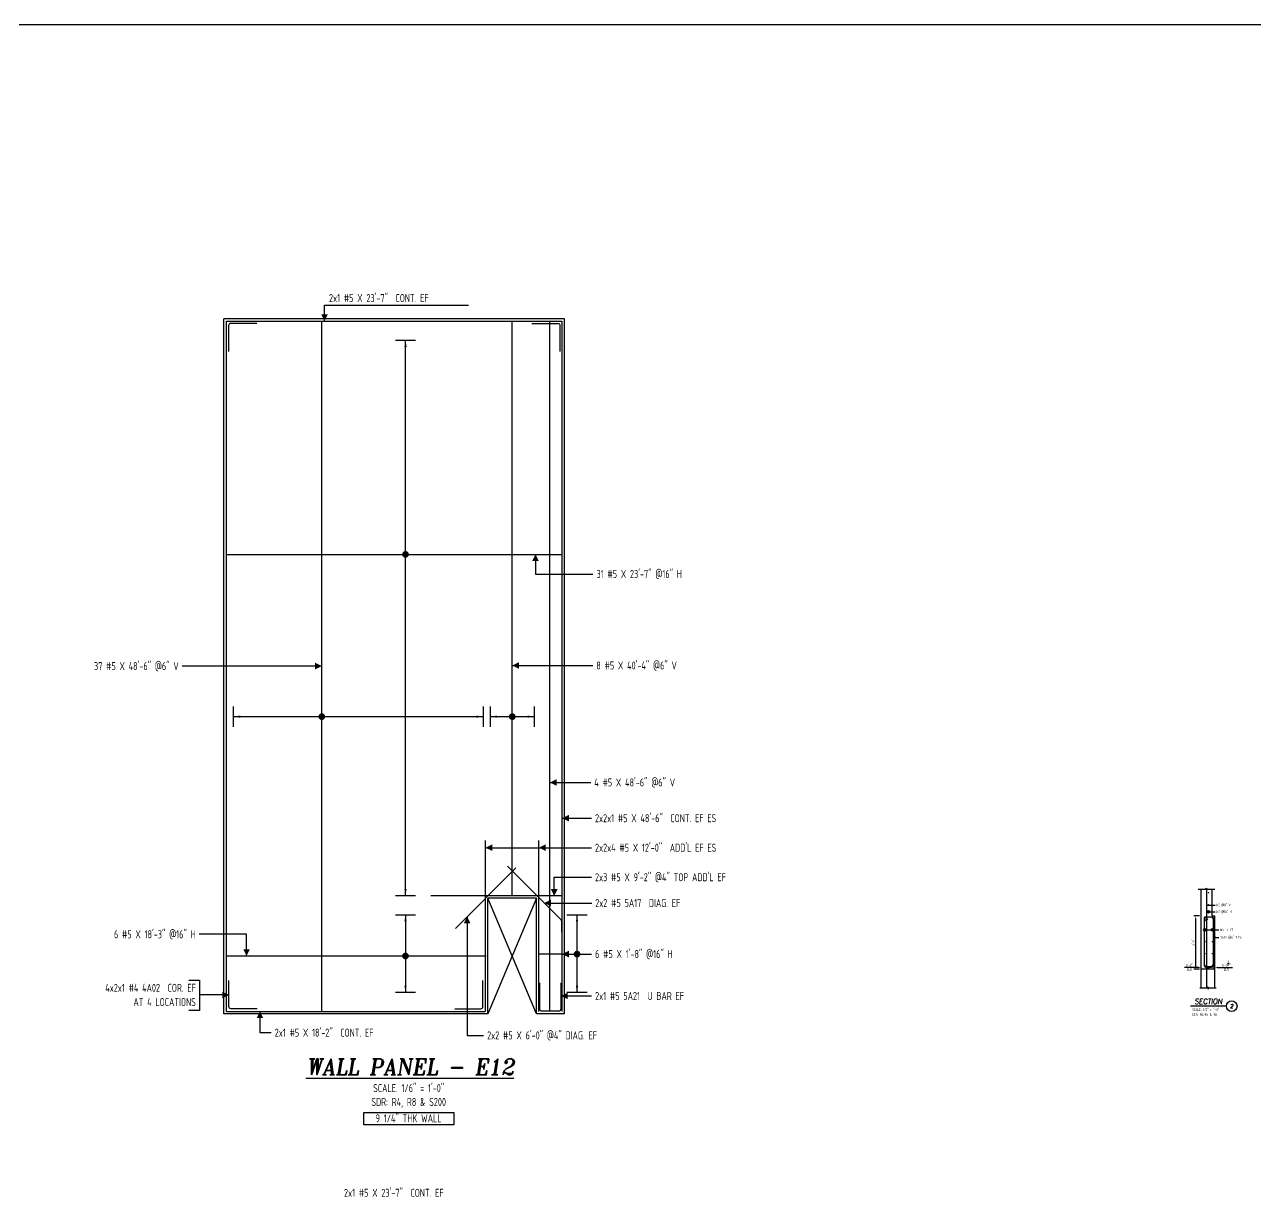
# Model space of a CAD drawing. Header units: inches. Extents: x -10781 to 50822, y -3854 to 38989.
# Drawn here: x 7701 to 8739, y 229 to 1219 of the extents above; entities that cross this region are included whole.
import ezdxf
from ezdxf.enums import TextEntityAlignment as Align

# ---------------------------------------------------------------- set-up
doc = ezdxf.new("R2010")
doc.units = ezdxf.units.IN
doc.header["$LTSCALE"] = 0.025
doc.header["$MEASUREMENT"] = 0
doc.layers.get('0').update_dxf_attribs({"linetype": 'CONTINUOUS'})
doc.layers.get('Defpoints').update_dxf_attribs({"linetype": 'CONTINUOUS'})
for name, color, linetype in [('0-25TEXT', 7, 'CONTINUOUS'), ('0-35', 3, 'CONTINUOUS'), ('0-35TEXT', 3, 'CONTINUOUS'), ('0-50', 10, 'CONTINUOUS'), ('5', 4, 'CONTINUOUS'), ('BAR-LBL', 2, 'CONTINUOUS'), ('DETAIL', 83, 'CONTINUOUS'), ('RANGELAY', 7, 'CONTINUOUS'), ('REBARS', 4, 'CONTINUOUS')]:
    doc.layers.add(name, color=color, linetype=linetype)
doc.styles.add('AR', font='ARCHQUIK.shx', dxfattribs={"width": 0.8})
doc.styles.add('ROMANT', font='romant')
doc.dimstyles.new('CADS_DIM_48', dxfattribs={"dimscale": 48, "dimtxt": 0.09375, "dimasz": 0.09375, "dimexe": 0.0625, "dimexo": 0.0625, "dimgap": 0.09375, "dimtad": 0, "dimtih": 1, "dimtoh": 1, "dimzin": 1, "dimdsep": 46, "dimlunit": 4, "dimtxsty": 'AR', "dimblk": 'CLOSED', "dimcen": 0.1875, "dimadec": 0, "dimazin": 0, "dimtfac": 1, "dimtofl": 0, "dimtmove": 0, "dimatfit": 1, "dimldrblk": 'DOTBLANK', "dimfxl": 1, "dimtzin": 0, "dimarcsym": 0})

# ---------------------------------------------------------------- blocks, each defined once
blk = doc.blocks.new('leadrblk')
blk.add_lwpolyline([(0, 0, 0, 1, 0), (1, 0, 1, 1, 0)], format="xyseb")
blk = doc.blocks.new('*U1183', base_point=(7873.2, 967.3))
at = {"layer": 'REBARS', "color": 0}
blk.add_lwpolyline([(7897.2, 967), (7875.2, 967, 0.414214), (7873.4, 965.3), (7873.4, 943.3)], format="xyb", dxfattribs=at)
blk = doc.blocks.new('*U1184', base_point=(8088.2, 388.9))
at = {"layer": 'REBARS', "color": 0}
blk.add_lwpolyline([(8064.2, 389.2), (8086.2, 389.2, 0.414213), (8087.9, 390.9), (8087.9, 412.9)], format="xyb", dxfattribs=at)
blk = doc.blocks.new('*U1185', base_point=(7873.6, 388.9))
at = {"layer": 'REBARS', "color": 0}
blk.add_lwpolyline([(7897.6, 389.2), (7875.6, 389.2, -0.414213), (7873.8, 390.9), (7873.8, 412.9)], format="xyb", dxfattribs=at)
blk = doc.blocks.new('*U1186', base_point=(7871.6, 969.3))
at = {"layer": 'REBARS', "color": 0}
blk.add_lwpolyline([(7871.6, 968.9), (8154.6, 968.9)], dxfattribs=at)
blk = doc.blocks.new('*U1187', base_point=(7952.4, 386.9))
at = {"layer": 'REBARS', "color": 0}
blk.add_lwpolyline([(7952, 386.9), (7952, 968.9)], dxfattribs=at)
blk = doc.blocks.new('rendmark')
at = {"color": 4}
blk.add_line((0, -3), (0, 3), dxfattribs=at)
blk = doc.blocks.new('rarrow')
at = {"color": 7}
blk.add_solid([(2, -0.33), (2, 0.33), (0, 0)], dxfattribs=at)
blk = doc.blocks.new('*U1188', base_point=(7877.6, 635.5))
at = {"layer": 'RANGELAY'}
blk.add_line((7877.6, 635.5), (8088.2, 635.5), dxfattribs=at)
at = {"layer": 'RANGELAY', "xscale": 2.834645669291339, "yscale": 2.834645669291339}
for name in ['rendmark', 'rarrow']:
    blk.add_blockref(name, (7877.6, 635.5), dxfattribs=at)
at = {"layer": 'RANGELAY', "xscale": 2.834645669291339, "yscale": 2.834645669291339, "rotation": 179.999996929531}
for name in ['rendmark', 'rarrow']:
    blk.add_blockref(name, (8088.2, 635.5), dxfattribs=at)
blk = doc.blocks.new('VPM669440')
at = {"const_width": 1}
blk.add_lwpolyline([(-0.5, 0, 1), (0.5, 0, 1)], format="xyb", close=True, dxfattribs=at)
blk = doc.blocks.new('*U1291', base_point=(7871.6, 433.4))
at = {"layer": 'REBARS', "color": 0}
blk.add_lwpolyline([(7871.6, 433.7), (8090.6, 433.7)], dxfattribs=at)
blk = doc.blocks.new('*U1290', base_point=(8022.6, 468.4))
at = {"layer": 'RANGELAY'}
blk.add_line((8022.6, 468.4), (8022.6, 402.9), dxfattribs=at)
at = {"layer": 'RANGELAY', "xscale": 2.834645669291339, "yscale": 2.834645669291339}
for name, p, rotation in [('rendmark', (8022.6, 468.4), 270.000000065678), ('rarrow', (8022.6, 468.4), 270.000000065678), ('rarrow', (8022.6, 402.9), 89.99999699520895), ('rendmark', (8022.6, 402.9), 89.99999699520895)]:
    blk.add_blockref(name, p, dxfattribs=dict(at, rotation=rotation))
blk = doc.blocks.new('VPM6694A0')
at = {"const_width": 1}
blk.add_lwpolyline([(-0.5, 0, 1), (0.5, 0, 1)], format="xyb", close=True, dxfattribs=at)
blk = doc.blocks.new('*U1293', base_point=(8154.8, 435.6))
at = {"layer": 'REBARS', "color": 0}
blk.add_lwpolyline([(8154.8, 435.3), (8134.8, 435.3)], dxfattribs=at)
blk = doc.blocks.new('*U1292', base_point=(8167.3, 402.9))
at = {"layer": 'RANGELAY'}
blk.add_line((8167.3, 402.9), (8167.3, 468.4), dxfattribs=at)
at = {"layer": 'RANGELAY', "xscale": 2.834645669291339, "yscale": 2.834645669291339}
for name, p, rotation in [('rendmark', (8167.3, 468.4), 269.999996996645), ('rarrow', (8167.3, 468.4), 269.999996996645), ('rarrow', (8167.3, 402.9), 90.00000006711399), ('rendmark', (8167.3, 402.9), 90.00000006711399)]:
    blk.add_blockref(name, p, dxfattribs=dict(at, rotation=rotation))
blk = doc.blocks.new('VPM6694E')
at = {"const_width": 1}
blk.add_lwpolyline([(-0.5, 0, 1), (0.5, 0, 1)], format="xyb", close=True, dxfattribs=at)
blk = doc.blocks.new('*U1189', base_point=(8154.8, 484.1))
at = {"layer": 'REBARS', "color": 0}
blk.add_lwpolyline([(8154.8, 484.4), (8043.9, 484.4)], dxfattribs=at)
blk = doc.blocks.new('*U1190', base_point=(8134.9, 386.9))
at = {"layer": 'REBARS', "color": 0}
blk.add_lwpolyline([(8135.2, 386.9), (8135.2, 530.9)], dxfattribs=at)
blk = doc.blocks.new('*U1191', base_point=(8090.5, 386.9))
at = {"layer": 'REBARS', "color": 0}
blk.add_lwpolyline([(8090.2, 386.9), (8090.2, 530.9)], dxfattribs=at)
blk = doc.blocks.new('*U1192', base_point=(8064.9, 456.8))
at = {"layer": 'REBARS', "color": 0}
blk.add_lwpolyline([(8064.7, 457), (8115.6, 507.9)], dxfattribs=at)
blk = doc.blocks.new('*U1285', base_point=(7871.6, 772))
at = {"layer": 'REBARS', "color": 0}
blk.add_lwpolyline([(7871.6, 772.3), (8154.6, 772.3)], dxfattribs=at)
blk = doc.blocks.new('*U1284', base_point=(8022.6, 484.4))
at = {"layer": 'RANGELAY'}
blk.add_line((8022.6, 484.4), (8022.6, 952.9), dxfattribs=at)
at = {"layer": 'RANGELAY', "xscale": 2.834645669291339, "yscale": 2.834645669291339}
for name, p, rotation in [('rendmark', (8022.6, 952.9), 269.9999969630881), ('rarrow', (8022.6, 952.9), 269.9999969630881), ('rarrow', (8022.6, 484.4), 90.00000003355707), ('rendmark', (8022.6, 484.4), 90.00000003355707)]:
    blk.add_blockref(name, p, dxfattribs=dict(at, rotation=rotation))
blk = doc.blocks.new('VPM6695A0')
at = {"const_width": 1}
blk.add_lwpolyline([(-0.5, 0, 1), (0.5, 0, 1)], format="xyb", close=True, dxfattribs=at)
blk = doc.blocks.new('*U1193', base_point=(8153.2, 967.3))
at = {"layer": 'REBARS', "color": 0}
blk.add_lwpolyline([(8129.2, 967), (8151.2, 967, -0.414214), (8152.9, 965.3), (8152.9, 943.3)], format="xyb", dxfattribs=at)
blk = doc.blocks.new('*U1194', base_point=(7871.6, 387.3))
at = {"layer": 'REBARS', "color": 0}
blk.add_lwpolyline([(7871.6, 386.9), (8089.6, 386.9)], dxfattribs=at)
blk = doc.blocks.new('*U1195', base_point=(7871.9, 386.9))
at = {"layer": 'REBARS', "color": 0}
blk.add_lwpolyline([(7871.6, 386.9), (7871.6, 968.9)], dxfattribs=at)
blk = doc.blocks.new('*U1196', base_point=(8154.5, 386.9))
at = {"layer": 'REBARS', "color": 0}
blk.add_lwpolyline([(8154.8, 386.9), (8154.8, 968.9)], dxfattribs=at)
blk = doc.blocks.new('*U1197', base_point=(8144.8, 386.9))
at = {"layer": 'REBARS', "color": 0}
blk.add_lwpolyline([(8144.5, 386.9), (8144.5, 968.9)], dxfattribs=at)
blk = doc.blocks.new('*U1198', base_point=(8113, 484.4))
at = {"layer": 'REBARS', "color": 0}
blk.add_lwpolyline([(8112.7, 484.4), (8112.7, 968.4)], dxfattribs=at)
blk = doc.blocks.new('*U1199', base_point=(8094.2, 635.5))
at = {"layer": 'RANGELAY'}
blk.add_line((8094.2, 635.5), (8131.2, 635.5), dxfattribs=at)
at = {"layer": 'RANGELAY', "xscale": 2.834645669291339, "yscale": 2.834645669291339}
for name in ['rendmark', 'rarrow']:
    blk.add_blockref(name, (8094.2, 635.5), dxfattribs=at)
at = {"layer": 'RANGELAY', "xscale": 2.834645669291339, "yscale": 2.834645669291339, "rotation": 179.999996929531}
for name in ['rendmark', 'rarrow']:
    blk.add_blockref(name, (8131.2, 635.5), dxfattribs=at)
blk = doc.blocks.new('VPM6696F0')
at = {"const_width": 1}
blk.add_lwpolyline([(-0.5, 0, 1), (0.5, 0, 1)], format="xyb", close=True, dxfattribs=at)
blk = doc.blocks.new('*U1218', base_point=(8154.8, 463.7))
at = {"layer": 'REBARS', "color": 0}
blk.add_lwpolyline([(8154.5, 453.7), (8154.5, 462.7, 0.198912), (8153.8, 464.2), (8108.6, 509.4)], format="xyb", dxfattribs=at)
blk = doc.blocks.new('*U1222', base_point=(8135.2, 386.9))
at = {"layer": 'REBARS', "color": 0}
blk.add_lwpolyline([(8135.5, 410.9), (8135.5, 389.4, 0.414214), (8137.7, 387.3), (8151.7, 387.3, 0.414213), (8153.9, 389.4), (8153.9, 410.9)], format="xyb", dxfattribs=at)
blk = doc.blocks.new('SECT1')
at = {"color": 7, "linetype": 'Continuous'}
blk.add_line((0.627, 0), (-0.627, 0), dxfattribs=at)
blk.add_circle((0.815, 0), 0.188, dxfattribs=at)
at = {"color": 7, "linetype": 'Continuous', "style": 'ROMANT', "oblique": 9, "width": 0.95}
blk.add_text('SECTION', height=0.1875, dxfattribs=at).set_placement((-0.006, 0.077), align=Align.CENTER)
blk.add_attdef('SECT1', text='', height=0.141, dxfattribs=at).set_placement((0.815, 0), align=Align.MIDDLE)
blk = doc.blocks.new('*D875')
at = {"layer": 'Defpoints', "color": 0, "transparency": 16777216}
for p in [(8704.2, 426), (8704.9, 426), (8704.9, 424)]:
    blk.add_point(p, dxfattribs=at)
at = {"layer": 'DETAIL', "color": 0, "lineweight": -2, "transparency": 16777216}
for p, q in [((8701.9, 424), (8699.7, 424)), ((8704.2, 424.5), (8704.2, 422.5)), ((8704.9, 424.5), (8704.9, 422.5)), ((8707.2, 424), (8720.1, 424))]:
    blk.add_line(p, q, dxfattribs=at)
at = {"layer": 'DETAIL', "color": 0, "transparency": 16777216}
for points in [[(8701.9, 424.4), (8701.9, 423.6), (8704.2, 424)], [(8707.2, 424.4), (8707.2, 423.6), (8704.9, 424)]]:
    blk.add_solid(points, dxfattribs=at)
at = {"layer": 'DETAIL', "color": 0, "transparency": 16777216, "char_height": 2.25, "attachment_point": 5, "style": 'AR'}
for s, insert in [('0\'-0{\\H1.000000x;\\S3/4;}"', (8714.8, 427.4)), ('CLR', (8714.8, 422.1))]:
    blk.add_mtext(s, dxfattribs=dict(at, insert=insert))
blk = doc.blocks.new('_DotBlank')
at = {"layer": '0-35', "color": 0, "lineweight": -2}
blk.add_line((-0.5, 0), (-1, 0), dxfattribs=at)
blk.add_circle((0, 0), 0.5, dxfattribs=at)
blk = doc.blocks.new('*D876')
at = {"layer": 'Defpoints', "color": 0, "transparency": 16777216}
for p in [(8693.7, 424.6), (8693.7, 424), (8695.7, 424.6)]:
    blk.add_point(p, dxfattribs=at)
at = {"layer": 'DETAIL', "color": 0, "lineweight": -2, "transparency": 16777216}
for p, q in [((8691.4, 424), (8679.5, 424)), ((8693.7, 423.1), (8693.7, 422.5)), ((8695.7, 423.1), (8695.7, 422.5)), ((8697.9, 424), (8700.2, 424))]:
    blk.add_line(p, q, dxfattribs=at)
at = {"layer": 'DETAIL', "color": 0, "transparency": 16777216}
for points in [[(8691.4, 424.4), (8691.4, 423.6), (8693.7, 424)], [(8697.9, 424.4), (8697.9, 423.6), (8695.7, 424)]]:
    blk.add_solid(points, dxfattribs=at)
at = {"layer": 'DETAIL', "color": 0, "transparency": 16777216, "insert": (8683.7, 424), "char_height": 2.25, "attachment_point": 5, "style": 'AR'}
blk.add_mtext('0\'-2"\\PCLR', dxfattribs=at)
blk = doc.blocks.new('*D874')
at = {"layer": 'Defpoints', "color": 0, "transparency": 16777216}
for p in [(8693.7, 467.6), (8688.8, 422.6), (8693.7, 422.6)]:
    blk.add_point(p, dxfattribs=at)
at = {"layer": 'DETAIL', "color": 0, "lineweight": -2, "transparency": 16777216}
for p, q in [((8692.2, 467.6), (8687.3, 467.6)), ((8688.8, 465.3), (8688.8, 424.8)), ((8692.2, 422.6), (8687.3, 422.6))]:
    blk.add_line(p, q, dxfattribs=at)
at = {"layer": 'DETAIL', "color": 0, "transparency": 16777216}
for points in [[(8688.5, 465.3), (8689.2, 465.3), (8688.8, 467.6)], [(8688.5, 424.8), (8689.2, 424.8), (8688.8, 422.6)]]:
    blk.add_solid(points, dxfattribs=at)
at = {"layer": 'DETAIL', "color": 0, "transparency": 16777216, "insert": (8686.9, 445.1), "char_height": 2.25, "attachment_point": 5, "rotation": 90, "style": 'AR'}
blk.add_mtext('3\'-9"', dxfattribs=at)
blk = doc.blocks.new('*U895', base_point=(8704.2, 424.6))
at = {"layer": 'REBARS', "color": 0}
blk.add_lwpolyline([(8699.3, 464.5), (8697.7, 466.1, 0.668179), (8696.1, 465.5), (8696.1, 425.7, 0.414213), (8697, 424.8), (8703, 424.8, 0.414214), (8704, 425.7), (8704, 465.5, 0.414213), (8703, 466.4), (8697, 466.4, 0.668179), (8696.4, 464.8), (8698, 463.2)], format="xyb", dxfattribs=at)

msp = doc.modelspace()

# ---------------------------------------------------------------- linework, layer by layer
at = {"layer": '0-25TEXT'}
for points in [[(7954.30678, 968.94993), (7954.30678, 982.40269), (8075.64408, 982.40269)], [(8132.21076, 772.27853), (8132.21076, 755.7387), (8180.70657, 755.7387)], [(7952.04203, 678.0789), (7834.37251, 678.0789)], [(8112.67783, 678.6068), (8180.50578, 678.6068)], [(8144.45308, 579.96694), (8178.78701, 579.96694)], [(8154.80271, 549.84869), (8179.41567, 549.84869)], [(8090.17779, 524.99098), (8179.41567, 524.99098)], [(8148.07235, 484.44994), (8148.07235, 500.07669), (8179.41567, 500.07669)], [(8139.72048, 478.34918), (8179.61997, 478.34918)], [(8698.28415, 476.64944), (8705.34032, 476.64944)], [(8074.56177, 466.83396), (8074.56177, 366.73952), (8088.43344, 366.73952)], [(7888.60852, 433.69263), (7888.60852, 451.96616), (7848.75145, 451.96616)], [(8703.97165, 449.29459), (8708.59896, 449.29459)], [(8154.80277, 435.27596), (8179.49482, 435.27596)], [(7839.82839, 413.20703), (7848.82744, 413.20703), (7848.82744, 387.7097), (7839.82839, 387.7097)], [(7873.80276, 400.83332), (7848.82744, 400.83332)], [(8153.86529, 399.9601), (8179.49482, 399.9601)], [(7899.84239, 386.94995), (7899.84239, 369.02238), (7909.32328, 369.02238)]]:
    msp.add_lwpolyline(points, dxfattribs=at)
at = {"layer": '0-35'}
for p, q in [((7869.55277, 384.94996), (7869.55277, 970.94996)), ((8156.80277, 970.94996), (7869.55277, 970.94996)), ((8156.80277, 384.94996), (8156.80277, 970.94996)), ((8693.65915, 406.68683), (8693.65915, 489.97787)), ((8702.90915, 467.59176), (8702.90915, 489.97787)), ((8092.17777, 384.94996), (8092.17777, 482.44996)), ((8133.17777, 482.44996), (8092.17777, 482.44996)), ((8133.17777, 384.94996), (8133.17777, 482.44996)), ((8702.90915, 467.59176), (8704.90915, 467.59176)), ((8704.90915, 467.59176), (8704.90915, 406.68683)), ((8704.90915, 422.59176), (8693.65915, 422.59176)), ((8092.17777, 384.94996), (7869.55277, 384.94996)), ((8156.80277, 384.94996), (8133.17777, 384.94996))]:
    msp.add_line(p, q, dxfattribs=at)
at = {"layer": '0-35', "color": 0, "lineweight": -2}
for p, q in [((8700.90052, 471.01041), (8705.34032, 471.01041)), ((8697.90916, 455.72301), (8701.90916, 455.72301)), ((8704.15916, 455.72301), (8708.59896, 455.72301))]:
    msp.add_line(p, q, dxfattribs=at)
at = {"layer": '0-35'}
for points in [[(8691.08047, 489.97787), (8697.0938, 489.97787), (8698.0313, 490.91537), (8698.0313, 489.04037), (8698.9688, 489.97787), (8704.98212, 489.97787)], [(8692.33332, 406.68683), (8698.34665, 406.68683), (8699.28415, 407.62433), (8699.28414, 405.74933), (8700.22164, 406.68683), (8706.23497, 406.68683)]]:
    msp.add_lwpolyline(points, dxfattribs=at)
at = {"layer": '0-35', "color": 0, "lineweight": -2}
for centre in [(8699.77552, 471.01041), (8696.78416, 455.72301), (8703.03416, 455.72301)]:
    msp.add_circle(centre, 1.125, dxfattribs=at)
at = {"layer": '0-50'}
for points in [[(8133.17777, 482.44996), (8092.17777, 384.94996)], [(8133.17777, 384.94996), (8092.17777, 482.44996)]]:
    msp.add_lwpolyline(points, dxfattribs=at)
msp.add_lwpolyline([(7987.35914, 301.78438), (8063.24598, 301.78438), (8063.24598, 291.42802), (7987.35914, 291.42802)], close=True, dxfattribs=at)
at = {"layer": '5', "const_width": 0.6}
for points in [[(8700.07552, 487.01041, -1), (8699.47552, 487.01041, -1)], [(8700.07552, 471.01041, -1), (8699.47552, 471.01041, -1)], [(8696.48416, 465.71676, 1), (8697.08416, 465.71676, 1)], [(8703.33416, 465.71676, -1), (8702.73416, 465.71676, -1)], [(8696.48416, 455.72301, 1), (8697.08416, 455.72301, 1)], [(8696.48416, 445.72926, 1), (8697.08416, 445.72926, 1)], [(8703.33416, 455.72301, -1), (8702.73416, 455.72301, -1)], [(8703.33416, 445.72926, -1), (8702.73416, 445.72926, -1)], [(8696.48416, 435.73552, 1), (8697.08416, 435.73552, 1)], [(8703.33416, 435.73552, -1), (8702.73416, 435.73552, -1)], [(8696.48416, 425.74177, 1), (8697.08416, 425.74177, 1)], [(8703.33416, 425.74177, -1), (8702.73416, 425.74177, -1)]]:
    msp.add_lwpolyline(points, format="xyb", close=True, dxfattribs=at)
at = {"layer": 'BAR-LBL'}
msp.add_lwpolyline([(5421.30462, 1218.9583), (9773.86267, 1218.9583), (9773.86267, -1266.46422), (5421.30462, -1266.46422)], close=True, dxfattribs=at)
at = {"layer": 'REBARS'}
msp.add_lwpolyline([(8698.28412, 406.68683), (8698.28415, 489.97787)], dxfattribs=at)

# ---------------------------------------------------------------- block references
at = {"layer": '0-25TEXT'}
for name, p, xscale, yscale, rotation in [('leadrblk', (7954.30678, 968.94993), 5.623937007874017, 2.250708661417324, 90.00000153523449), ('VPM6695A0', (8022.61552, 772.27853), 2.834645669291339, 2.834645669291339, 90.00000003355706), ('leadrblk', (8132.21076, 772.27853), 5.623937007874017, 2.250708661417324, 270.0000046057035), ('leadrblk', (7952.04203, 678.0789), 5.623937007874017, 2.250708661417324, 180.000003070469), ('leadrblk', (8148.07235, 484.44994), 5.623937007874017, 2.250708661417324, 90.00000153523449), ('leadrblk', (8074.56177, 466.83396), 5.623937007874017, 2.250708661417324, 270.0000046057035), ('leadrblk', (7888.60852, 433.69263), 5.623937007874017, 2.250708661417324, 90.00000153523449), ('VPM6694A0', (8022.61552, 433.69263), 2.834645669291339, 2.834645669291339, 270.0000000656784), ('VPM6694E', (8167.26362, 435.27595), 2.834645669291339, 2.834645669291339, 90.00000006711412), ('leadrblk', (7873.80276, 400.83332), 5.623937007874017, 2.250708661417324, 180.000003070469), ('leadrblk', (7899.84239, 386.94995), 5.623937007874017, 2.250708661417324, 270.0000046057035)]:
    msp.add_blockref(name, p, dxfattribs=dict(at, xscale=xscale, yscale=yscale, rotation=rotation))
for name, p, xscale, yscale in [('leadrblk', (8112.67783, 678.6068), 5.623937007874017, 2.250708661417324), ('VPM669440', (7952.04197, 635.46329), 2.834645669291339, 2.834645669291339), ('VPM6696F0', (8112.6778, 635.46329), 2.834645669291339, 2.834645669291339), ('leadrblk', (8144.45308, 579.96694), 5.623937007874017, 2.250708661417324), ('leadrblk', (8154.80271, 549.84869), 5.623937007874017, 2.250708661417324), ('leadrblk', (8090.17779, 524.99098), 5.623937007874017, 2.250708661417324), ('leadrblk', (8135.17775, 524.991), 5.623937007874017, 2.250708661417324), ('leadrblk', (8139.72048, 478.34918), 5.623937007874017, 2.250708661417324), ('leadrblk', (8698.28415, 476.64944), 1.874645669291339, 0.7502362204724409), ('leadrblk', (8703.97165, 449.29459), 1.874645669291339, 0.7502362204724409), ('leadrblk', (8154.80277, 435.27596), 5.623937007874017, 2.250708661417324), ('leadrblk', (8153.86529, 399.9601), 5.623937007874017, 2.250708661417324)]:
    msp.add_blockref(name, p, dxfattribs=dict(at, xscale=xscale, yscale=yscale))
at = {"layer": '0-25TEXT', "xscale": 24, "yscale": 24, "zscale": 24}
msp.add_blockref('SECT1', (8699.76782, 391.32978), dxfattribs=at).add_auto_attribs({'SECT1': '2'})
at = {"layer": 'RANGELAY'}
for name, p in [('*U1284', (8022.61552, 484.44996)), ('*U1188', (7877.55277, 635.46329)), ('*U1199', (8094.17777, 635.46329)), ('*U1290', (8022.61552, 468.44996)), ('*U1292', (8167.26362, 402.94996))]:
    msp.add_blockref(name, p, dxfattribs=at)
at = {"layer": 'REBARS', "color": 4}
for name, p in [('*U1186', (7871.55277, 969.26246)), ('*U1195', (7871.86527, 386.94996)), ('*U1183', (7873.18988, 967.27132)), ('*U1187', (7952.35443, 386.94996)), ('*U1198', (8112.99027, 484.44996)), ('*U1193', (8153.16566, 967.27132)), ('*U1197', (8144.76551, 386.94996)), ('*U1196', (8154.49027, 386.94996)), ('*U1285', (7871.55277, 771.96603)), ('*U1191', (8090.49024, 386.94996)), ('*U1190', (8134.86529, 386.94996)), ('*U1218', (8154.80277, 463.70884)), ('*U1192', (8064.94289, 456.77315)), ('*U1189', (8154.80273, 484.13745)), ('*U895', (8704.15915, 424.59176)), ('*U1291', (7871.55277, 433.38013)), ('*U1293', (8154.80277, 435.58846)), ('*U1185', (7873.55277, 388.94996)), ('*U1184', (8088.17777, 388.94996)), ('*U1222', (8135.17777, 386.94996)), ('*U1194', (7871.55277, 387.26246))]:
    msp.add_blockref(name, p, dxfattribs=at)

# ---------------------------------------------------------------- texts
at = {"color": 7, "linetype": 'Continuous', "style": 'ROMANT', "oblique": 9, "width": 0.95}
msp.add_text('%%UWALL PANEL - E12', height=13.5, dxfattribs=at).set_placement((8026.67444, 333.35628), align=Align.CENTER)
at = {"layer": '0-25TEXT', "style": 'AR', "width": 0.8}
for s, height, p in [('#5 @8" V', 2.249764, (8706.34021, 475.52456)), ('#5 @16" H', 2.249764, (8706.34021, 469.88553)), ('#5  H EF', 2.249764, (8709.59885, 454.59813)), ('3A03 @6" TIES', 2.2497638, (8709.59885, 448.16971))]:
    msp.add_text(s, height=height, dxfattribs=at).set_placement(p)
at = {"layer": '0-35TEXT', "style": 'AR', "width": 0.8}
msp.add_text('AT 4 LOCATIONS', height=6.7498312, dxfattribs=at).set_placement((7845.82776, 391.45931), align=Align.RIGHT)
for s, p in [('SDR: P6/R3 & R8', (8685.76264, 383.14294)), ('SCALE. 1/2" = 1\'-0"', (8685.85944, 387.35101))]:
    msp.add_text(s, height=2.2499437, dxfattribs=at).set_placement(p)
for s, p in [('SCALE. 1/6" = 1\'-0"', (8025.30256, 318.90939)), ('SDR: R4, R8 & S200', (8025.30256, 307.2412)), ('9 1/4" THK WALL', (8025.22564, 293.45318))]:
    msp.add_text(s, height=6.7498312, dxfattribs=at).set_placement(p, align=Align.CENTER)
at = {"layer": 'BAR-LBL', "style": 'AR', "width": 0.8}
for s, p in [('2x1 #5 X 23\'-7"  CONT. EF', (7958.11305, 985.02742)), ('31 #5 X 23\'-7" @16" H', (8183.70625, 752.36405)), ('8 #5 X 40\'-4" @6" V', (8183.50547, 675.23215)), ('4 #5 X 48\'-6" @6" V', (8181.78669, 576.59229)), ('2x2x1 #5 X 48\'-6"  CONT. EF ES', (8182.41535, 546.47404)), ('2x2x4 #5 X 12\'-0"  ADD\'L EF ES', (8182.41535, 521.61634)), ('2x3 #5 X 9\'-2" @4" TOP ADD\'L EF', (8182.41535, 496.70204)), ('2x2 #5 5A17  DIAG. EF', (8182.61965, 474.97453)), ('6 #5 X 1\'-8" @16" H', (8182.4945, 431.90131)), ('2x1 #5 5A21  U BAR EF', (8182.4945, 396.58545)), ('2x2 #5 X 6\'-0" @4" DIAG. EF', (8091.43312, 363.36488)), ('2x1 #5 X 23\'-7"  CONT. EF', (7970.74539, 230.61263))]:
    msp.add_text(s, height=6.7492913, dxfattribs=at).set_placement(p)
for s, p in [('37 #5 X 48\'-6" @6" V', (7831.37283, 674.70426)), ('6 #5 X 18\'-3" @16" H', (7845.75177, 448.59152)), ('4x2x1 #4 4A02  COR. EF', (7845.82776, 403.45805))]:
    msp.add_text(s, height=6.7492913, dxfattribs=at).set_placement(p, align=Align.RIGHT)
msp.add_text('2x1 #5 X 18\'-2"  CONT. EF', height=6.7492913, rotation=360, dxfattribs=at).set_placement((7912.32296, 365.64773))

# ---------------------------------------------------------------- dimensions: what is measured, and where the dimension line sits
at = {"layer": 'DETAIL'}
dim = msp.add_linear_dim(base=(8688.829, 422.59176), p1=(8693.65915, 467.59176), p2=(8693.65915, 422.59176), angle=90, text='3\'-9"', dimstyle='CADS_DIM_48', override={"dimscale": 24, "dimgap": 0.03125, "dimtad": 1, "dimtih": 0, "dimtoh": 0, "dimdec": 4, "dimtdec": 4}, dxfattribs=at)
dim.commit()
dim.dimension.update_dxf_attribs({"geometry": '*D874', "text_midpoint": (8686.9152, 445.09176)})
dim = msp.add_linear_dim(base=(8693.65915, 424.02281), p1=(8695.65915, 424.59176), p2=(8693.65915, 424.59176), text='<>\\XCLR', dimstyle='CADS_DIM_48', override={"dimscale": 24, "dimgap": 0.03125, "dimtad": 1, "dimtih": 0, "dimtoh": 0, "dimdec": 4, "dimtdec": 4}, dxfattribs=at)
dim.commit()
dim.dimension.update_dxf_attribs({"geometry": '*D876', "text_midpoint": (8683.71558, 424.02281), "dimtype": 160})
dim = msp.add_linear_dim(base=(8704.90915, 424.02281), p1=(8704.15915, 426.02281), p2=(8704.90915, 426.02281), text='<>\\XCLR', dimstyle='CADS_DIM_48', override={"dimscale": 24, "dimgap": 0.03125, "dimtad": 1, "dimtih": 0, "dimtoh": 0, "dimdec": 4, "dimtdec": 4}, dxfattribs=at)
dim.commit()
dim.dimension.update_dxf_attribs({"geometry": '*D875', "text_midpoint": (8714.75225, 424.02281)})

doc.saveas('drawing.dxf')
